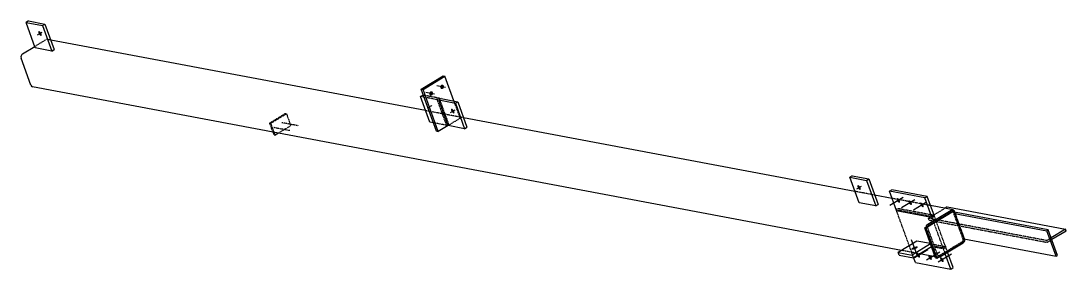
# Model space of a CAD drawing. Header units: millimetres. Extents: x 12 to 50734, y 7 to 1227.
# Drawn here: x 45683 to 50734, y 29 to 1227 of the extents above; entities that cross this region are included whole.
import ezdxf

# ---------------------------------------------------------------- set-up
doc = ezdxf.new("R2010")
doc.units = ezdxf.units.MM
doc.linetypes.add('DXK_LINE_DOT2', pattern=[3.9198, 1.9599, -1.9599])
doc.layers.add('STÅL', color=7, linetype='Continuous')

msp = doc.modelspace()

# ---------------------------------------------------------------- hatches: boundary and pattern name
at = {"layer": 'STÅL', "linetype": 'Continuous'}
for points in [[(45780.2, 1169.4), (45781.5, 1167.1), (45782.5, 1164.7), (45783.2, 1162.3), (45783.5, 1160.1), (45783.4, 1158.2), (45783, 1156.7), (45782.2, 1155.6), (45781.1, 1154.9), (45779.8, 1154.7), (45778.2, 1155.1), (45776.5, 1155.9), (45774.7, 1157.2), (45772.9, 1158.9), (45771.3, 1160.9), (45769.8, 1163.1), (45768.5, 1165.5), (45767.5, 1167.9), (45766.8, 1170.3), (45766.5, 1172.4), (45766.5, 1174.3), (45767, 1175.9), (45767.7, 1177), (45768.8, 1177.7), (45770.2, 1177.8), (45771.8, 1177.5), (45773.5, 1176.7), (45775.3, 1175.4), (45777, 1173.7), (45778.7, 1171.7)], [(47709.5, 910.5), (47710.1, 912.7), (47711.1, 914.7), (47712.4, 916.5), (47713.9, 918), (47715.6, 919), (47717.5, 919.6), (47719.4, 919.8), (47721.2, 919.4), (47722.9, 918.6), (47724.4, 917.4), (47725.7, 915.8), (47726.6, 913.9), (47727.1, 911.7), (47727.3, 909.5), (47727.1, 907.2), (47726.5, 905), (47725.5, 902.9), (47724.2, 901.1), (47722.7, 899.7), (47720.9, 898.6), (47719.1, 898), (47717.2, 897.9), (47715.3, 898.3), (47713.6, 899.1), (47712.1, 900.3), (47710.9, 901.9), (47710, 903.8), (47709.4, 905.9), (47709.3, 908.2)], [(47656.6, 878.5), (47657.2, 880.7), (47658.2, 882.8), (47659.5, 884.5), (47661, 886), (47662.8, 887), (47664.6, 887.6), (47666.5, 887.8), (47668.4, 887.4), (47670.1, 886.6), (47671.6, 885.4), (47672.8, 883.8), (47673.7, 881.9), (47674.3, 879.7), (47674.4, 877.5), (47674.2, 875.2), (47673.6, 873), (47672.6, 870.9), (47671.3, 869.2), (47669.8, 867.7), (47668.1, 866.7), (47666.2, 866.1), (47664.3, 865.9), (47662.5, 866.3), (47660.8, 867.1), (47659.3, 868.3), (47658, 869.9), (47657.1, 871.8), (47656.5, 874), (47656.4, 876.2)], [(47775, 794.6), (47776.2, 792.2), (47777.2, 789.8), (47777.9, 787.5), (47778.2, 785.3), (47778.2, 783.4), (47777.7, 781.9), (47777, 780.7), (47775.9, 780.1), (47774.5, 779.9), (47772.9, 780.2), (47771.2, 781.1), (47769.5, 782.4), (47767.7, 784), (47766, 786), (47764.5, 788.3), (47763.2, 790.7), (47762.2, 793.1), (47761.5, 795.4), (47761.2, 797.6), (47761.3, 799.5), (47761.7, 801.1), (47762.5, 802.2), (47763.6, 802.8), (47764.9, 803), (47766.5, 802.7), (47768.2, 801.8), (47770, 800.6), (47771.8, 798.9), (47773.4, 796.9)], [(49738.3, 425.7), (49739.6, 423.3), (49740.6, 420.9), (49741.2, 418.5), (49741.6, 416.4), (49741.5, 414.5), (49741.1, 412.9), (49740.3, 411.8), (49739.2, 411.1), (49737.8, 411), (49736.3, 411.3), (49734.6, 412.1), (49732.8, 413.4), (49731, 415.1), (49729.4, 417.1), (49727.8, 419.4), (49726.6, 421.7), (49725.6, 424.2), (49724.9, 426.5), (49724.6, 428.7), (49724.6, 430.6), (49725, 432.1), (49725.8, 433.3), (49726.9, 433.9), (49728.3, 434.1), (49729.8, 433.7), (49731.6, 432.9), (49733.3, 431.6), (49735.1, 429.9), (49736.8, 427.9)], [(49928, 363.4), (49929.3, 361.1), (49930.3, 358.6), (49931, 356.3), (49931.3, 354.1), (49931.2, 352.2), (49930.8, 350.7), (49930, 349.5), (49929, 348.9), (49927.6, 348.7), (49926, 349.1), (49924.3, 349.9), (49922.5, 351.2), (49920.8, 352.9), (49919.1, 354.9), (49917.6, 357.1), (49916.3, 359.5), (49915.3, 361.9), (49914.6, 364.3), (49914.3, 366.4), (49914.4, 368.3), (49914.8, 369.9), (49915.6, 371), (49916.7, 371.7), (49918, 371.8), (49919.6, 371.5), (49921.3, 370.7), (49923.1, 369.4), (49924.8, 367.7), (49926.5, 365.7)], [(49985.1, 352.7), (49986.4, 350.3), (49987.4, 347.9), (49988.1, 345.6), (49988.4, 343.4), (49988.4, 341.5), (49987.9, 339.9), (49987.2, 338.8), (49986.1, 338.1), (49984.7, 338), (49983.1, 338.3), (49981.4, 339.2), (49979.6, 340.4), (49977.9, 342.1), (49976.2, 344.1), (49974.7, 346.4), (49973.4, 348.8), (49972.4, 351.2), (49971.7, 353.5), (49971.4, 355.7), (49971.5, 357.6), (49971.9, 359.1), (49972.7, 360.3), (49973.8, 360.9), (49975.1, 361.1), (49976.7, 360.8), (49978.4, 359.9), (49980.2, 358.6), (49982, 357), (49983.6, 354.9)], [(50042.3, 342), (50043.5, 339.6), (50044.5, 337.2), (50045.2, 334.8), (50045.5, 332.7), (50045.5, 330.8), (50045.1, 329.2), (50044.3, 328.1), (50043.2, 327.4), (50041.8, 327.3), (50040.3, 327.6), (50038.5, 328.4), (50036.8, 329.7), (50035, 331.4), (50033.3, 333.4), (50031.8, 335.6), (50030.5, 338), (50029.5, 340.4), (50028.9, 342.8), (50028.5, 345), (50028.6, 346.9), (50029, 348.4), (50029.8, 349.5), (50030.9, 350.2), (50032.3, 350.4), (50033.8, 350), (50035.5, 349.2), (50037.3, 347.9), (50039.1, 346.2), (50040.8, 344.2)], [(50003.5, 125.1), (50000.3, 124.1), (49997.1, 123.3), (49994, 122.8), (49991.4, 122.7), (49989.1, 122.9), (49987.4, 123.4), (49986.4, 124.3), (49986, 125.4), (49986.3, 126.7), (49987.2, 128.2), (49988.8, 129.8), (49990.9, 131.4), (49993.5, 133), (49996.5, 134.4), (49999.7, 135.7), (50002.9, 136.8), (50006.1, 137.6), (50009.2, 138), (50011.8, 138.2), (50014.1, 138), (50015.7, 137.4), (50016.8, 136.6), (50017.2, 135.5), (50016.9, 134.2), (50016, 132.7), (50014.4, 131.1), (50012.3, 129.5), (50009.7, 127.9), (50006.7, 126.4)], [(50024.5, 98.5), (50025.7, 96.1), (50026.7, 93.7), (50027.4, 91.4), (50027.7, 89.2), (50027.7, 87.3), (50027.2, 85.8), (50026.5, 84.6), (50025.4, 84), (50024, 83.8), (50022.4, 84.2), (50020.7, 85), (50019, 86.3), (50017.2, 88), (50015.5, 90), (50014, 92.2), (50012.7, 94.6), (50011.7, 97), (50011, 99.3), (50010.7, 101.5), (50010.8, 103.4), (50011.2, 105), (50012, 106.1), (50013.1, 106.8), (50014.4, 106.9), (50016, 106.6), (50017.7, 105.7), (50019.5, 104.5), (50021.3, 102.8), (50022.9, 100.8)], [(50081.6, 87.8), (50082.9, 85.4), (50083.9, 83), (50084.5, 80.7), (50084.8, 78.5), (50084.8, 76.6), (50084.4, 75), (50083.6, 73.9), (50082.5, 73.2), (50081.1, 73.1), (50079.6, 73.4), (50077.8, 74.3), (50076.1, 75.5), (50074.3, 77.2), (50072.6, 79.2), (50071.1, 81.5), (50069.8, 83.9), (50068.8, 86.3), (50068.2, 88.6), (50067.8, 90.8), (50067.9, 92.7), (50068.3, 94.2), (50069.1, 95.4), (50070.2, 96), (50071.6, 96.2), (50073.1, 95.8), (50074.8, 95), (50076.6, 93.7), (50078.4, 92), (50080.1, 90)], [(50138.7, 77.1), (50140, 74.7), (50141, 72.3), (50141.6, 69.9), (50142, 67.8), (50141.9, 65.8), (50141.5, 64.3), (50140.7, 63.2), (50139.6, 62.5), (50138.2, 62.3), (50136.7, 62.7), (50135, 63.5), (50133.2, 64.8), (50131.4, 66.5), (50129.7, 68.5), (50128.2, 70.7), (50126.9, 73.1), (50125.9, 75.5), (50125.3, 77.9), (50125, 80.1), (50125, 82), (50125.4, 83.5), (50126.2, 84.6), (50127.3, 85.3), (50128.7, 85.5), (50130.2, 85.1), (50132, 84.3), (50133.7, 83), (50135.5, 81.3), (50137.2, 79.3)]]:
    msp.add_hatch(color=96, dxfattribs=at).paths.add_polyline_path(points)

# ---------------------------------------------------------------- linework, layer by layer
at = {"layer": 'STÅL', "color": 2, "linetype": 'Continuous'}
for p, q in [((45718.8, 1227), (45707.5, 1220.1)), ((45707.5, 1220.1), (45787.5, 1205.1)), ((45752.5, 1096.5), (45707.5, 1220.1)), ((45718.8, 1227), (45798.8, 1211.9)), ((45787.5, 1205.1), (45798.8, 1211.9)), ((45787.5, 1205.1), (45832.5, 1081.5)), ((45798.8, 1211.9), (45843.8, 1088.3)), ((47638.5, 793.8), (45827.1, 1134.2)), ((45686.6, 1064.4), (45683.8, 1058.9)), ((45690.8, 1068.2), (45686.6, 1064.4)), ((45690.8, 1068.2), (45749.8, 1103.9)), ((45832.5, 1081.5), (45752.5, 1096.5)), ((45832.5, 1081.5), (45843.8, 1088.3)), ((45683.8, 1058.9), (45682.9, 1052.8)), ((45682.9, 1052.8), (45683.9, 1046.8)), ((45731.5, 916.1), (45683.9, 1046.8)), ((47617.6, 897.8), (47723.3, 961.8)), ((47626.1, 896.2), (47731.9, 960.1)), ((47723.3, 961.8), (47731.9, 960.1)), ((47775.4, 840.5), (47731.9, 960.1)), ((45731.5, 916.1), (45734.4, 911.3)), ((45734.4, 911.3), (45738.6, 908.3)), ((49938, 119.2), (45738.6, 908.3)), ((47613.7, 861.9), (47625.1, 868.8)), ((47631.9, 858.5), (47613.7, 861.9)), ((47658.7, 738.3), (47613.7, 861.9)), ((47691.5, 694.7), (47617.6, 897.8)), ((47617.6, 897.8), (47626.1, 896.2)), ((47628.3, 868.1), (47625.1, 868.8)), ((47700, 693.1), (47626.1, 896.2)), ((47713.6, 852.1), (47702.3, 845.3)), ((47702.3, 845.3), (47782.2, 830.2)), ((47747.2, 721.6), (47702.3, 845.3)), ((47713.6, 852.1), (47793.5, 837.1)), ((47782.2, 830.2), (47793.5, 837.1)), ((47782.2, 830.2), (47827.2, 706.6)), ((47793.5, 837.1), (47838.5, 713.5)), ((49713.2, 403.9), (47821.8, 759.3)), ((47676.9, 734.9), (47658.7, 738.3)), ((47747.3, 721.6), (47700, 693.1)), ((47827.2, 706.6), (47747.2, 721.6)), ((47827.2, 706.6), (47838.5, 713.5)), ((46906, 676.7), (46901.2, 689.8)), ((46906, 676.7), (46911.7, 675.6)), ((46911.7, 675.6), (46906.9, 688.7)), ((46927.1, 684.9), (46911.7, 675.6)), ((47691.5, 694.7), (47700, 693.1)), ((49699.8, 478.9), (49688.4, 472)), ((49688.4, 472), (49768.4, 457)), ((49733.4, 348.4), (49688.4, 472)), ((49699.8, 478.9), (49779.7, 463.9)), ((49768.4, 457), (49779.7, 463.9)), ((49768.4, 457), (49813.4, 333.4)), ((49779.7, 463.9), (49824.7, 340.3)), ((49879.8, 405.4), (49891.1, 412.2)), ((50051.1, 373.2), (49879.8, 405.4)), ((49913.8, 312), (49879.8, 405.4)), ((50062.5, 380), (49891.1, 412.2)), ((49892.6, 370.2), (49808, 386.1)), ((50051.1, 373.2), (50062.5, 380)), ((50085, 280), (50051.1, 373.2)), ((50097.2, 284.6), (50062.5, 380)), ((49813.4, 333.4), (49733.4, 348.4)), ((49813.4, 333.4), (49824.7, 340.3)), ((49912.5, 315.4), (49911.5, 313.9)), ((49911.5, 313.9), (49911.7, 312.8)), ((49911.7, 312.8), (49913.1, 312.1)), ((49913.1, 312.1), (50083.8, 280.1)), ((50050.2, 228.5), (50186.1, 310.8)), ((50055.9, 227.5), (50191.8, 309.7)), ((50065.9, 246.1), (50177.7, 313.7)), ((50187.7, 314.8), (50078.8, 335.3)), ((50159.2, 328.7), (50148.4, 322.2)), ((50159.2, 328.7), (50730.4, 221.4)), ((50177.7, 313.7), (50182.7, 315.5)), ((50182.7, 315.5), (50187.7, 314.8)), ((50191.8, 309.7), (50186.1, 310.8)), ((50187.7, 314.8), (50192, 311.8)), ((50195.8, 298.7), (50191.8, 309.7)), ((50192, 311.8), (50194.9, 306.9)), ((50197.5, 299.7), (50194.9, 306.9)), ((50083.8, 280.1), (50086.2, 280)), ((50086.2, 280), (50089.2, 280.6)), ((50089.2, 280.6), (50092.3, 281.6)), ((50092.3, 281.6), (50095.1, 283)), ((50095.1, 283), (50097.2, 284.6)), ((50096.7, 287.8), (50096, 288)), ((50098, 287.2), (50096.7, 287.8)), ((50097.2, 284.6), (50098.2, 286)), ((50098.2, 286), (50098, 287.2)), ((50194.3, 297.8), (50201.9, 302.3)), ((50194.3, 297.8), (50239.3, 174.1)), ((50194.3, 297.8), (50639.8, 214)), ((50647.4, 218.6), (50201.9, 302.3)), ((50055.9, 227.5), (50050.2, 228.5)), ((50103.2, 82.8), (50050.2, 228.5)), ((50108.9, 81.8), (50055.9, 227.5)), ((50058.3, 233.5), (50058.8, 236.8)), ((50058.8, 236.8), (50061.6, 242.3)), ((50061.6, 242.3), (50065.9, 246.1)), ((50639.8, 214), (50647.4, 218.6)), ((50684.8, 90.4), (50639.8, 214)), ((50692.4, 95), (50647.4, 218.6)), ((50730.4, 221.4), (50661.5, 179.8)), ((50733.6, 212.6), (50664.7, 170.9)), ((50733.6, 212.6), (50730.4, 221.4)), ((50012.6, 164.3), (49922, 109.5)), ((50078, 152), (50012.6, 164.3)), ((50108.9, 81.8), (50244.9, 164)), ((50123.7, 87.2), (50235.5, 154.8)), ((50239.7, 158.7), (50235.5, 154.8)), ((50239.3, 174.1), (50684.8, 90.4)), ((50241.4, 161.9), (50239.7, 158.7)), ((50244.9, 164), (50241.3, 173.8)), ((50243.5, 170.3), (50242.9, 173.5)), ((50243.2, 168.5), (50243.5, 170.3)), ((49922, 109.5), (49990.5, 96.6)), ((49926.8, 96.2), (49922, 109.5)), ((50078.8, 149.9), (49990.5, 96.6)), ((50083.6, 136.7), (49995.4, 83.3)), ((50101.1, 88.5), (50027, 102.4)), ((50176.5, 28.8), (50149.5, 102.8)), ((50187.8, 35.7), (50160.9, 109.7)), ((49926.8, 96.2), (49995.4, 83.3)), ((49990.5, 96.6), (49995.4, 83.3)), ((50005.1, 61), (49996.7, 84.1)), ((50005.1, 61), (50176.5, 28.8)), ((50103.2, 82.8), (50108.9, 81.8)), ((50118.7, 85.5), (50115.7, 85.9)), ((50123.7, 87.2), (50118.7, 85.5)), ((50684.8, 90.4), (50692.4, 95)), ((50176.5, 28.8), (50187.8, 35.7))]:
    msp.add_line(p, q, dxfattribs=at)
at = {"layer": 'STÅL', "color": 96, "linetype": 'Continuous'}
for p, q in [((45763.7, 1159.4), (45786.3, 1173.1)), ((47734.3, 905.8), (47692.6, 913.7)), ((47681.4, 873.8), (47639.7, 881.7)), ((47758.4, 784.6), (47781.1, 798.3)), ((49721.7, 415.7), (49744.4, 429.4)), ((49945.5, 374), (49881.3, 335.1)), ((50002.6, 363.2), (49938.4, 324.4)), ((50059.7, 352.5), (49995.5, 313.7)), ((50017.3, 87.2), (49987.1, 170.2)), ((50001.4, 84.6), (50065.6, 123.4)), ((50058.5, 73.9), (50122.7, 112.7)), ((50115.6, 63.1), (50179.8, 102))]:
    msp.add_line(p, q, dxfattribs=at)
at = {"layer": 'STÅL', "color": 7, "linetype": 'DXK_LINE_DOT2'}
for p, q in [((45749.8, 1103.9), (45802.6, 1135.9)), ((45807.7, 1137.6), (45802.6, 1135.9)), ((45812.7, 1136.9), (45807.7, 1137.6)), ((45827.1, 1134.2), (45812.7, 1136.9)), ((47705, 853.7), (47628.3, 868.1)), ((47693.7, 846.9), (47631.9, 858.5)), ((47705, 853.7), (47693.7, 846.9)), ((47693.7, 846.9), (47738.7, 723.3)), ((47750, 730.1), (47705, 853.7)), ((47805.8, 757.1), (47775.4, 840.5)), ((46885.1, 734.1), (46960.6, 779.8)), ((46890.8, 733), (46966.3, 778.7)), ((46960.6, 779.8), (46966.3, 778.7)), ((46966.3, 778.7), (46987.2, 721.3)), ((47821.8, 759.3), (47638.5, 793.8)), ((46901.2, 689.8), (46885.1, 734.1)), ((46885.1, 734.1), (46890.8, 733)), ((46906.9, 688.7), (46890.8, 733)), ((46987.2, 721.3), (46927.1, 684.9)), ((47738.7, 723.3), (47676.9, 734.9)), ((47738.7, 723.3), (47750, 730.1)), ((47805.8, 757.1), (47747.3, 721.6)), ((49808, 386.1), (49713.2, 403.9)), ((50078.8, 335.3), (49892.6, 370.2)), ((49914.6, 316.9), (49912.5, 315.4)), ((49996.7, 84.1), (49913.8, 312)), ((49917.5, 318.4), (49914.6, 316.9)), ((49920.6, 319.4), (49917.5, 318.4)), ((49919.4, 311), (49920, 311.3)), ((49920, 311.3), (49923.2, 312.4)), ((49923.6, 320), (49920.6, 319.4)), ((49923.2, 312.4), (49926.1, 312.9)), ((49925.9, 319.9), (49923.6, 320)), ((50096, 288), (49925.9, 319.9)), ((49926.1, 312.9), (49928.5, 312.9)), ((49928.5, 312.9), (50092.9, 281.9)), ((50068.4, 239.1), (50180.2, 306.7)), ((50148.4, 322.2), (50068.6, 273.9)), ((50182.7, 307.5), (50180.2, 306.7)), ((50185.3, 307.2), (50182.7, 307.5)), ((50187.4, 305.7), (50185.3, 307.2)), ((50188.8, 303.3), (50187.4, 305.7)), ((50236.4, 172.6), (50188.8, 303.3)), ((50071.8, 265.1), (50068.6, 273.9)), ((50639.7, 166.6), (50068.6, 273.9)), ((50071.8, 265.1), (50642.9, 157.8)), ((50149.5, 102.8), (50085, 280)), ((50160.9, 109.7), (50097.2, 284.6)), ((50241.3, 173.8), (50195.8, 298.7)), ((50242.5, 176.2), (50197.5, 299.7)), ((50057.9, 230.7), (50058.3, 233.5)), ((50058.9, 224.7), (50057.9, 230.7)), ((50106.5, 94), (50058.9, 224.7)), ((50064.9, 234.4), (50064.4, 231.3)), ((50064.4, 231.3), (50065, 228.3)), ((50066.3, 237.1), (50064.9, 234.4)), ((50112.5, 97.7), (50065, 228.3)), ((50068.4, 239.1), (50066.3, 237.1)), ((50081.2, 151.4), (50078, 152)), ((50121.2, 94.2), (50232.9, 161.9)), ((50232.9, 161.9), (50235.1, 163.8)), ((50235.1, 163.8), (50236.5, 166.5)), ((50236.9, 169.6), (50236.4, 172.6)), ((50236.5, 166.5), (50236.9, 169.6)), ((50242.5, 164.1), (50241.4, 161.9)), ((50242.9, 173.5), (50242.5, 176.2)), ((50242.5, 164.1), (50243.2, 168.5)), ((50661.5, 179.8), (50639.7, 166.6)), ((50642.9, 157.8), (50639.7, 166.6)), ((50664.7, 170.9), (50642.9, 157.8)), ((50027, 102.4), (49938, 119.2)), ((50081.2, 151.4), (50078.8, 149.9)), ((50086, 138.2), (50081.2, 151.4)), ((50086, 138.2), (50083.6, 136.7)), ((50152, 135.9), (50094.7, 146.7)), ((50097.3, 139.6), (50148.2, 130.1)), ((50098.7, 135.8), (50139.1, 128.2)), ((50139.1, 128.2), (50141.5, 128.1)), ((50141.5, 128.1), (50144.4, 128.7)), ((50144.4, 128.7), (50147.6, 129.7)), ((50147.6, 129.7), (50150.4, 131.1)), ((50150.4, 131.1), (50152.5, 132.7)), ((50153.3, 135.3), (50152, 135.9)), ((50152.5, 132.7), (50153.5, 134.2)), ((50153.5, 134.2), (50153.3, 135.3)), ((50113.7, 86.2), (50101.1, 88.5)), ((50109.4, 89.2), (50106.5, 94)), ((50113.7, 86.2), (50109.4, 89.2)), ((50112.5, 97.7), (50114, 95.2)), ((50115.7, 85.9), (50113.7, 86.2)), ((50114, 95.2), (50116.1, 93.7)), ((50116.1, 93.7), (50118.6, 93.4)), ((50118.6, 93.4), (50121.2, 94.2))]:
    msp.add_line(p, q, dxfattribs=at)
at = {"layer": 'STÅL', "color": 96, "linetype": 'DXK_LINE_DOT2'}
for p, q in [((47647, 805.5), (47669.7, 819.2)), ((46983.2, 697.1), (46904.6, 711.9)), ((47022.5, 720.9), (46943.9, 735.6))]:
    msp.add_line(p, q, dxfattribs=at)

doc.saveas('drawing.dxf')
